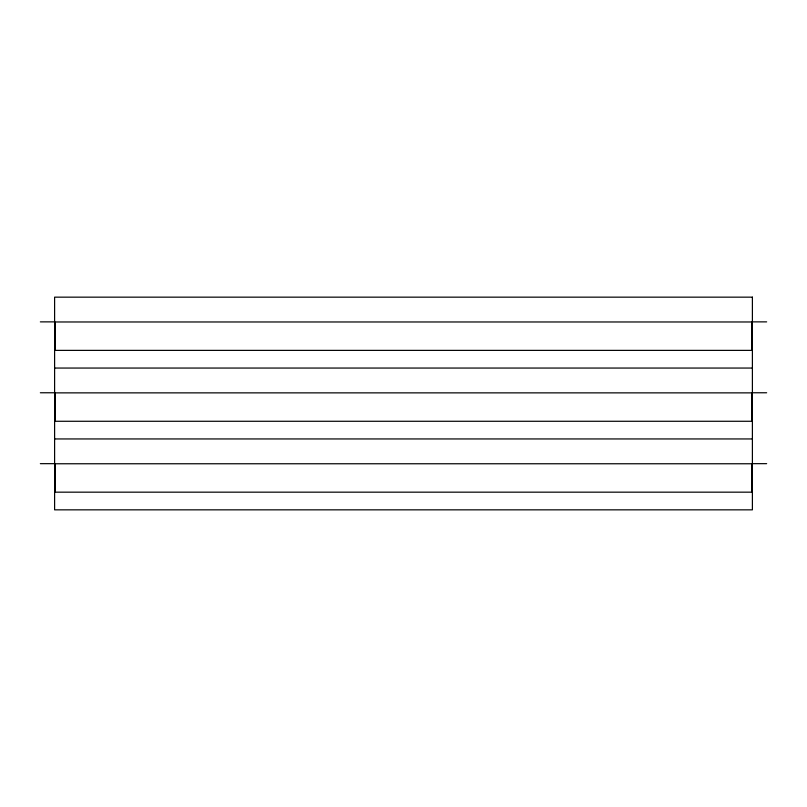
<?xml version="1.0" encoding="UTF-8"?>
<svg xmlns="http://www.w3.org/2000/svg" width="807" height="807" viewBox="0 0 807 807"><rect width="100%" height="100%" fill="white"/><g stroke="black" fill="none" stroke-linecap="round" stroke-linejoin="round"><path stroke-width="1.21" d="M40.35 321.872L54.604 321.872M752.396 321.872L766.65 321.872M54.604 368.053L752.396 368.053M40.35 392.767L54.604 392.767M752.396 392.767L766.65 392.767M54.604 438.947L752.396 438.947M40.35 463.662L54.604 463.662M752.396 463.662L766.65 463.662M752.396 297.158L54.604 297.158L54.604 509.842L752.396 509.842L752.396 297.158M751.811 321.973L55.189 321.973L55.189 350.379L751.811 350.379L751.811 321.973M751.811 392.868L55.189 392.868L55.189 421.274L751.811 421.274L751.811 392.868M751.811 463.763L55.189 463.763L55.189 492.169L751.811 492.169L751.811 463.763"/></g></svg>
